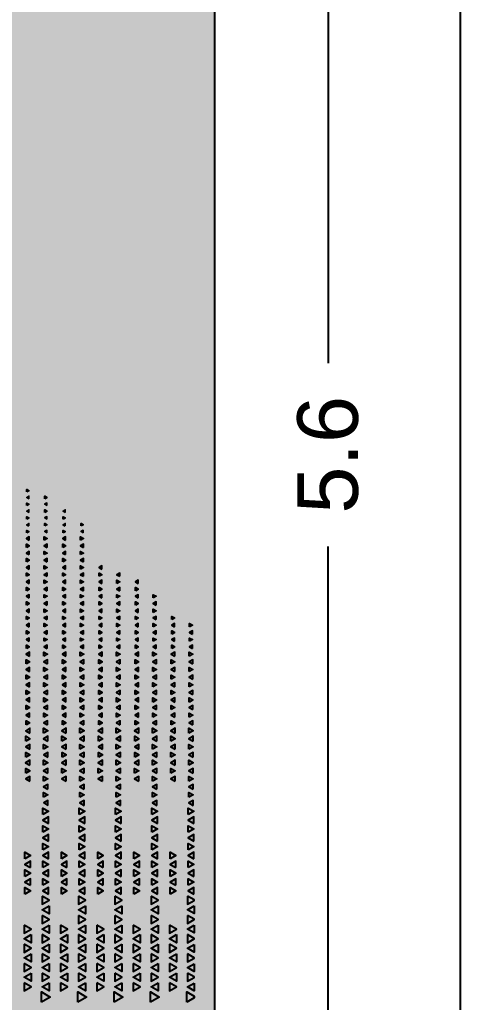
# Model space of a CAD drawing. Header units: metres. Extents: x 6 to 601, y -20 to 118.
# Drawn here: x 54.734 to 55.824, y 92.207 to 94.638 of the extents above; entities that cross this region are included whole.
import ezdxf

# ---------------------------------------------------------------- set-up
doc = ezdxf.new("R2010")
doc.units = ezdxf.units.M
doc.header["$MEASUREMENT"] = 0
doc.layers.add('ProfileEdges', color=7, linetype='Continuous')
doc.styles.get("Standard").update_dxf_attribs({"font": 'arial.ttf'})
doc.dimstyles.get("Standard").update_dxf_attribs({"dimtxt": 0.18, "dimasz": 0.18, "dimexe": 0.18, "dimexo": 0.0625, "dimgap": 0.09, "dimtad": 0, "dimdec": 4, "dimzin": 0, "dimdsep": 46, "dimtxsty": 'Standard', "dimcen": 0.09, "dimadec": 0, "dimazin": 0, "dimtfac": 1, "dimtdec": 4, "dimtofl": 0, "dimtmove": 0, "dimatfit": 3, "dimfxl": 1, "dimtolj": 1, "dimtzin": 0, "dimarcsym": 0})

# ---------------------------------------------------------------- blocks, each defined once
blk = doc.blocks.new('*D1112')
at = {"color": 0, "lineweight": -2, "transparency": 16777216}
for p, q in [((55.2783, 96.7086), (55.6768, 96.7086)), ((55.4968, 96.6086), (55.4968, 93.788)), ((55.4968, 91.2078), (55.4968, 93.335)), ((55.2783, 91.1078), (55.6768, 91.1078))]:
    blk.add_line(p, q, dxfattribs=at)
at = {"color": 0, "transparency": 16777216}
for points in [[(55.4801, 96.6086), (55.5135, 96.6086), (55.4968, 96.7086)], [(55.4801, 91.2078), (55.5135, 91.2078), (55.4968, 91.1078)]]:
    blk.add_solid(points, dxfattribs=at)
at = {"layer": 'Defpoints', "color": 0, "transparency": 16777216}
for p in [(55.2158, 96.7086), (55.2158, 91.1078), (55.4968, 91.1078)]:
    blk.add_point(p, dxfattribs=at)
at = {"color": 0, "transparency": 16777216, "insert": (55.4968, 93.5615), "char_height": 0.15, "attachment_point": 5, "rotation": 90}
blk.add_mtext('\\A1;5.6', dxfattribs=at)

msp = doc.modelspace()

# ---------------------------------------------------------------- hatches: boundary and pattern name
at = {"lineweight": 0, "true_color": 0xcd6928, "transparency": 33554534}
h = msp.add_hatch(color=32, dxfattribs=at)
h.dxf.hatch_style = 1
h.paths.add_polyline_path([(55.2158, 96.7086), (53.2968, 96.7086, 0.143152), (52.2628, 93.83), (52.2628, 91.1085), (55.2158, 91.108)])

# ---------------------------------------------------------------- linework, layer by layer
for points in [[(54.7519, 93.4697), (54.7519, 93.4757), (54.7571, 93.4727), (54.7519, 93.4697)], [(54.7571, 93.4528), (54.7571, 93.4588), (54.7519, 93.4558), (54.7571, 93.4528)], [(54.7963, 93.4528), (54.7963, 93.4588), (54.8015, 93.4558), (54.7963, 93.4528)], [(54.7519, 93.436), (54.7519, 93.442), (54.7571, 93.439), (54.7519, 93.436)], [(54.7571, 93.4191), (54.7571, 93.4251), (54.7519, 93.4221), (54.7571, 93.4191)], [(54.8015, 93.436), (54.8015, 93.442), (54.7963, 93.439), (54.8015, 93.436)], [(54.7963, 93.4191), (54.7963, 93.4251), (54.8015, 93.4221), (54.7963, 93.4191)], [(54.8469, 93.4191), (54.8469, 93.4251), (54.8417, 93.4221), (54.8469, 93.4191)], [(54.7519, 93.4023), (54.7519, 93.4083), (54.7571, 93.4053), (54.7519, 93.4023)], [(54.8015, 93.4023), (54.8015, 93.4083), (54.7963, 93.4053), (54.8015, 93.4023)], [(54.8417, 93.4023), (54.8417, 93.4083), (54.8469, 93.4053), (54.8417, 93.4023)], [(54.7571, 93.3854), (54.7571, 93.3914), (54.7519, 93.3884), (54.7571, 93.3854)], [(54.7519, 93.3686), (54.7519, 93.3746), (54.7571, 93.3716), (54.7519, 93.3686)], [(54.7963, 93.3854), (54.7963, 93.3914), (54.8015, 93.3884), (54.7963, 93.3854)], [(54.8015, 93.3686), (54.8015, 93.3746), (54.7963, 93.3716), (54.8015, 93.3686)], [(54.8469, 93.3854), (54.8469, 93.3914), (54.8417, 93.3884), (54.8469, 93.3854)], [(54.8417, 93.3686), (54.8417, 93.3746), (54.8469, 93.3716), (54.8417, 93.3686)], [(54.8861, 93.3854), (54.8861, 93.3914), (54.8913, 93.3884), (54.8861, 93.3854)], [(54.8913, 93.3686), (54.8913, 93.3746), (54.8861, 93.3716), (54.8913, 93.3686)], [(54.7579, 93.3502), (54.7579, 93.3582), (54.751, 93.3542), (54.7579, 93.3502)], [(54.7954, 93.3502), (54.7954, 93.3582), (54.8023, 93.3542), (54.7954, 93.3502)], [(54.8478, 93.3502), (54.8478, 93.3582), (54.8408, 93.3542), (54.8478, 93.3502)], [(54.8852, 93.3502), (54.8852, 93.3582), (54.8921, 93.3542), (54.8852, 93.3502)], [(54.751, 93.3323), (54.751, 93.3403), (54.7579, 93.3363), (54.751, 93.3323)], [(54.7579, 93.3145), (54.7579, 93.3225), (54.751, 93.3185), (54.7579, 93.3145)], [(54.8023, 93.3323), (54.8023, 93.3403), (54.7954, 93.3363), (54.8023, 93.3323)], [(54.7954, 93.3145), (54.7954, 93.3225), (54.8023, 93.3185), (54.7954, 93.3145)], [(54.8408, 93.3323), (54.8408, 93.3403), (54.8478, 93.3363), (54.8408, 93.3323)], [(54.8478, 93.3145), (54.8478, 93.3225), (54.8408, 93.3185), (54.8478, 93.3145)], [(54.8921, 93.3323), (54.8921, 93.3403), (54.8852, 93.3363), (54.8921, 93.3323)], [(54.8852, 93.3145), (54.8852, 93.3225), (54.8921, 93.3185), (54.8852, 93.3145)], [(54.751, 93.2966), (54.751, 93.3046), (54.7579, 93.3006), (54.751, 93.2966)], [(54.8023, 93.2966), (54.8023, 93.3046), (54.7954, 93.3006), (54.8023, 93.2966)], [(54.8408, 93.2966), (54.8408, 93.3046), (54.8478, 93.3006), (54.8408, 93.2966)], [(54.8921, 93.2966), (54.8921, 93.3046), (54.8852, 93.3006), (54.8921, 93.2966)], [(54.7579, 93.2788), (54.7579, 93.2868), (54.751, 93.2828), (54.7579, 93.2788)], [(54.7954, 93.2788), (54.7954, 93.2868), (54.8023, 93.2828), (54.7954, 93.2788)], [(54.8478, 93.2788), (54.8478, 93.2868), (54.8408, 93.2828), (54.8478, 93.2788)], [(54.8852, 93.2788), (54.8852, 93.2868), (54.8921, 93.2828), (54.8852, 93.2788)], [(54.9376, 93.2788), (54.9376, 93.2868), (54.9306, 93.2828), (54.9376, 93.2788)], [(54.751, 93.2609), (54.751, 93.2689), (54.7579, 93.2649), (54.751, 93.2609)], [(54.7579, 93.2431), (54.7579, 93.2511), (54.751, 93.2471), (54.7579, 93.2431)], [(54.8023, 93.2609), (54.8023, 93.2689), (54.7954, 93.2649), (54.8023, 93.2609)], [(54.7954, 93.2431), (54.7954, 93.2511), (54.8023, 93.2471), (54.7954, 93.2431)], [(54.8408, 93.2609), (54.8408, 93.2689), (54.8478, 93.2649), (54.8408, 93.2609)], [(54.8478, 93.2431), (54.8478, 93.2511), (54.8408, 93.2471), (54.8478, 93.2431)], [(54.8921, 93.2609), (54.8921, 93.2689), (54.8852, 93.2649), (54.8921, 93.2609)], [(54.8852, 93.2431), (54.8852, 93.2511), (54.8921, 93.2471), (54.8852, 93.2431)], [(54.9306, 93.2609), (54.9306, 93.2689), (54.9376, 93.2649), (54.9306, 93.2609)], [(54.9376, 93.2431), (54.9376, 93.2511), (54.9306, 93.2471), (54.9376, 93.2431)], [(54.982, 93.2609), (54.982, 93.2689), (54.975, 93.2649), (54.982, 93.2609)], [(54.975, 93.2431), (54.975, 93.2511), (54.982, 93.2471), (54.975, 93.2431)], [(55.0274, 93.2431), (55.0274, 93.2511), (55.0205, 93.2471), (55.0274, 93.2431)], [(54.751, 93.2252), (54.751, 93.2332), (54.7579, 93.2292), (54.751, 93.2252)], [(54.8023, 93.2252), (54.8023, 93.2332), (54.7954, 93.2292), (54.8023, 93.2252)], [(54.8408, 93.2252), (54.8408, 93.2332), (54.8478, 93.2292), (54.8408, 93.2252)], [(54.8921, 93.2252), (54.8921, 93.2332), (54.8852, 93.2292), (54.8921, 93.2252)], [(54.9306, 93.2252), (54.9306, 93.2332), (54.9376, 93.2292), (54.9306, 93.2252)], [(54.982, 93.2252), (54.982, 93.2332), (54.975, 93.2292), (54.982, 93.2252)], [(55.0205, 93.2252), (55.0205, 93.2332), (55.0274, 93.2292), (55.0205, 93.2252)], [(54.7579, 93.2074), (54.7579, 93.2154), (54.751, 93.2114), (54.7579, 93.2074)], [(54.7954, 93.2074), (54.7954, 93.2154), (54.8023, 93.2114), (54.7954, 93.2074)], [(54.8478, 93.2074), (54.8478, 93.2154), (54.8408, 93.2114), (54.8478, 93.2074)], [(54.8852, 93.2074), (54.8852, 93.2154), (54.8921, 93.2114), (54.8852, 93.2074)], [(54.9376, 93.2074), (54.9376, 93.2154), (54.9306, 93.2114), (54.9376, 93.2074)], [(54.975, 93.2074), (54.975, 93.2154), (54.982, 93.2114), (54.975, 93.2074)], [(55.0274, 93.2074), (55.0274, 93.2154), (55.0205, 93.2114), (55.0274, 93.2074)], [(55.0648, 93.2074), (55.0648, 93.2154), (55.0718, 93.2114), (55.0648, 93.2074)], [(54.751, 93.1895), (54.751, 93.1975), (54.7579, 93.1935), (54.751, 93.1895)], [(54.7579, 93.1716), (54.7579, 93.1796), (54.751, 93.1756), (54.7579, 93.1716)], [(54.8023, 93.1895), (54.8023, 93.1975), (54.7954, 93.1935), (54.8023, 93.1895)], [(54.7954, 93.1716), (54.7954, 93.1796), (54.8023, 93.1756), (54.7954, 93.1716)], [(54.8408, 93.1895), (54.8408, 93.1975), (54.8478, 93.1935), (54.8408, 93.1895)], [(54.8478, 93.1716), (54.8478, 93.1796), (54.8408, 93.1756), (54.8478, 93.1716)], [(54.8921, 93.1895), (54.8921, 93.1975), (54.8852, 93.1935), (54.8921, 93.1895)], [(54.8852, 93.1716), (54.8852, 93.1796), (54.8921, 93.1756), (54.8852, 93.1716)], [(54.9306, 93.1895), (54.9306, 93.1975), (54.9376, 93.1935), (54.9306, 93.1895)], [(54.9376, 93.1716), (54.9376, 93.1796), (54.9306, 93.1756), (54.9376, 93.1716)], [(54.982, 93.1895), (54.982, 93.1975), (54.975, 93.1935), (54.982, 93.1895)], [(54.975, 93.1716), (54.975, 93.1796), (54.982, 93.1756), (54.975, 93.1716)], [(55.0205, 93.1895), (55.0205, 93.1975), (55.0274, 93.1935), (55.0205, 93.1895)], [(55.0274, 93.1716), (55.0274, 93.1796), (55.0205, 93.1756), (55.0274, 93.1716)], [(55.0718, 93.1895), (55.0718, 93.1975), (55.0648, 93.1935), (55.0718, 93.1895)], [(55.0648, 93.1716), (55.0648, 93.1796), (55.0718, 93.1756), (55.0648, 93.1716)], [(54.751, 93.1538), (54.751, 93.1618), (54.7579, 93.1578), (54.751, 93.1538)], [(54.8023, 93.1538), (54.8023, 93.1618), (54.7954, 93.1578), (54.8023, 93.1538)], [(54.8408, 93.1538), (54.8408, 93.1618), (54.8478, 93.1578), (54.8408, 93.1538)], [(54.8921, 93.1538), (54.8921, 93.1618), (54.8852, 93.1578), (54.8921, 93.1538)], [(54.9306, 93.1538), (54.9306, 93.1618), (54.9376, 93.1578), (54.9306, 93.1538)], [(54.982, 93.1538), (54.982, 93.1618), (54.975, 93.1578), (54.982, 93.1538)], [(55.0205, 93.1538), (55.0205, 93.1618), (55.0274, 93.1578), (55.0205, 93.1538)], [(55.0718, 93.1538), (55.0718, 93.1618), (55.0648, 93.1578), (55.0718, 93.1538)], [(55.1103, 93.1538), (55.1103, 93.1618), (55.1172, 93.1578), (55.1103, 93.1538)], [(54.7579, 93.1359), (54.7579, 93.1439), (54.751, 93.1399), (54.7579, 93.1359)], [(54.7954, 93.1359), (54.7954, 93.1439), (54.8023, 93.1399), (54.7954, 93.1359)], [(54.8478, 93.1359), (54.8478, 93.1439), (54.8408, 93.1399), (54.8478, 93.1359)], [(54.8852, 93.1359), (54.8852, 93.1439), (54.8921, 93.1399), (54.8852, 93.1359)], [(54.9376, 93.1359), (54.9376, 93.1439), (54.9306, 93.1399), (54.9376, 93.1359)], [(54.975, 93.1359), (54.975, 93.1439), (54.982, 93.1399), (54.975, 93.1359)], [(55.0274, 93.1359), (55.0274, 93.1439), (55.0205, 93.1399), (55.0274, 93.1359)], [(55.0648, 93.1359), (55.0648, 93.1439), (55.0718, 93.1399), (55.0648, 93.1359)], [(55.1172, 93.1359), (55.1172, 93.1439), (55.1103, 93.1399), (55.1172, 93.1359)], [(55.1547, 93.1359), (55.1547, 93.1439), (55.1616, 93.1399), (55.1547, 93.1359)], [(54.751, 93.1181), (54.751, 93.1261), (54.7579, 93.1221), (54.751, 93.1181)], [(54.7579, 93.1002), (54.7579, 93.1082), (54.751, 93.1042), (54.7579, 93.1002)], [(54.8023, 93.1181), (54.8023, 93.1261), (54.7954, 93.1221), (54.8023, 93.1181)], [(54.7954, 93.1002), (54.7954, 93.1082), (54.8023, 93.1042), (54.7954, 93.1002)], [(54.8408, 93.1181), (54.8408, 93.1261), (54.8478, 93.1221), (54.8408, 93.1181)], [(54.8478, 93.1002), (54.8478, 93.1082), (54.8408, 93.1042), (54.8478, 93.1002)], [(54.8921, 93.1181), (54.8921, 93.1261), (54.8852, 93.1221), (54.8921, 93.1181)], [(54.8852, 93.1002), (54.8852, 93.1082), (54.8921, 93.1042), (54.8852, 93.1002)], [(54.9306, 93.1181), (54.9306, 93.1261), (54.9376, 93.1221), (54.9306, 93.1181)], [(54.9376, 93.1002), (54.9376, 93.1082), (54.9306, 93.1042), (54.9376, 93.1002)], [(54.982, 93.1181), (54.982, 93.1261), (54.975, 93.1221), (54.982, 93.1181)], [(54.975, 93.1002), (54.975, 93.1082), (54.982, 93.1042), (54.975, 93.1002)], [(55.0205, 93.1181), (55.0205, 93.1261), (55.0274, 93.1221), (55.0205, 93.1181)], [(55.0274, 93.1002), (55.0274, 93.1082), (55.0205, 93.1042), (55.0274, 93.1002)], [(55.0718, 93.1181), (55.0718, 93.1261), (55.0648, 93.1221), (55.0718, 93.1181)], [(55.0648, 93.1002), (55.0648, 93.1082), (55.0718, 93.1042), (55.0648, 93.1002)], [(55.1103, 93.1181), (55.1103, 93.1261), (55.1172, 93.1221), (55.1103, 93.1181)], [(55.1172, 93.1002), (55.1172, 93.1082), (55.1103, 93.1042), (55.1172, 93.1002)], [(55.1616, 93.1181), (55.1616, 93.1261), (55.1547, 93.1221), (55.1616, 93.1181)], [(55.1547, 93.1002), (55.1547, 93.1082), (55.1616, 93.1042), (55.1547, 93.1002)], [(54.751, 93.0824), (54.751, 93.0904), (54.7579, 93.0864), (54.751, 93.0824)], [(54.8023, 93.0824), (54.8023, 93.0904), (54.7954, 93.0864), (54.8023, 93.0824)], [(54.8408, 93.0824), (54.8408, 93.0904), (54.8478, 93.0864), (54.8408, 93.0824)], [(54.8921, 93.0824), (54.8921, 93.0904), (54.8852, 93.0864), (54.8921, 93.0824)], [(54.9306, 93.0824), (54.9306, 93.0904), (54.9376, 93.0864), (54.9306, 93.0824)], [(54.982, 93.0824), (54.982, 93.0904), (54.975, 93.0864), (54.982, 93.0824)], [(55.0205, 93.0824), (55.0205, 93.0904), (55.0274, 93.0864), (55.0205, 93.0824)], [(55.0718, 93.0824), (55.0718, 93.0904), (55.0648, 93.0864), (55.0718, 93.0824)], [(55.1103, 93.0824), (55.1103, 93.0904), (55.1172, 93.0864), (55.1103, 93.0824)], [(55.1616, 93.0824), (55.1616, 93.0904), (55.1547, 93.0864), (55.1616, 93.0824)], [(54.7588, 93.063), (54.7588, 93.073), (54.7501, 93.068), (54.7588, 93.063)], [(54.7945, 93.063), (54.7945, 93.073), (54.8032, 93.068), (54.7945, 93.063)], [(54.8486, 93.063), (54.8486, 93.073), (54.84, 93.068), (54.8486, 93.063)], [(54.8843, 93.063), (54.8843, 93.073), (54.893, 93.068), (54.8843, 93.063)], [(54.9384, 93.063), (54.9384, 93.073), (54.9298, 93.068), (54.9384, 93.063)], [(54.9742, 93.063), (54.9742, 93.073), (54.9828, 93.068), (54.9742, 93.063)], [(55.0283, 93.063), (55.0283, 93.073), (55.0196, 93.068), (55.0283, 93.063)], [(55.064, 93.063), (55.064, 93.073), (55.0726, 93.068), (55.064, 93.063)], [(55.1181, 93.063), (55.1181, 93.073), (55.1094, 93.068), (55.1181, 93.063)], [(55.1538, 93.063), (55.1538, 93.073), (55.1625, 93.068), (55.1538, 93.063)], [(54.7501, 93.0441), (54.7501, 93.0541), (54.7588, 93.0491), (54.7501, 93.0441)], [(54.7588, 93.0253), (54.7588, 93.0353), (54.7501, 93.0303), (54.7588, 93.0253)], [(54.8032, 93.0441), (54.8032, 93.0541), (54.7945, 93.0491), (54.8032, 93.0441)], [(54.7945, 93.0253), (54.7945, 93.0353), (54.8032, 93.0303), (54.7945, 93.0253)], [(54.84, 93.0441), (54.84, 93.0541), (54.8486, 93.0491), (54.84, 93.0441)], [(54.8486, 93.0253), (54.8486, 93.0353), (54.84, 93.0303), (54.8486, 93.0253)], [(54.893, 93.0441), (54.893, 93.0541), (54.8843, 93.0491), (54.893, 93.0441)], [(54.8843, 93.0253), (54.8843, 93.0353), (54.893, 93.0303), (54.8843, 93.0253)], [(54.9298, 93.0441), (54.9298, 93.0541), (54.9384, 93.0491), (54.9298, 93.0441)], [(54.9384, 93.0253), (54.9384, 93.0353), (54.9298, 93.0303), (54.9384, 93.0253)], [(54.9828, 93.0441), (54.9828, 93.0541), (54.9742, 93.0491), (54.9828, 93.0441)], [(54.9742, 93.0253), (54.9742, 93.0353), (54.9828, 93.0303), (54.9742, 93.0253)], [(55.0196, 93.0441), (55.0196, 93.0541), (55.0283, 93.0491), (55.0196, 93.0441)], [(55.0283, 93.0253), (55.0283, 93.0353), (55.0196, 93.0303), (55.0283, 93.0253)], [(55.0726, 93.0441), (55.0726, 93.0541), (55.064, 93.0491), (55.0726, 93.0441)], [(55.064, 93.0253), (55.064, 93.0353), (55.0726, 93.0303), (55.064, 93.0253)], [(55.1094, 93.0441), (55.1094, 93.0541), (55.1181, 93.0491), (55.1094, 93.0441)], [(55.1181, 93.0253), (55.1181, 93.0353), (55.1094, 93.0303), (55.1181, 93.0253)], [(55.1625, 93.0441), (55.1625, 93.0541), (55.1538, 93.0491), (55.1625, 93.0441)], [(55.1538, 93.0253), (55.1538, 93.0353), (55.1625, 93.0303), (55.1538, 93.0253)], [(54.7501, 93.0064), (54.7501, 93.0164), (54.7588, 93.0114), (54.7501, 93.0064)], [(54.8032, 93.0064), (54.8032, 93.0164), (54.7945, 93.0114), (54.8032, 93.0064)], [(54.84, 93.0064), (54.84, 93.0164), (54.8486, 93.0114), (54.84, 93.0064)], [(54.893, 93.0064), (54.893, 93.0164), (54.8843, 93.0114), (54.893, 93.0064)], [(54.9298, 93.0064), (54.9298, 93.0164), (54.9384, 93.0114), (54.9298, 93.0064)], [(54.9828, 93.0064), (54.9828, 93.0164), (54.9742, 93.0114), (54.9828, 93.0064)], [(55.0196, 93.0064), (55.0196, 93.0164), (55.0283, 93.0114), (55.0196, 93.0064)], [(55.0726, 93.0064), (55.0726, 93.0164), (55.064, 93.0114), (55.0726, 93.0064)], [(55.1094, 93.0064), (55.1094, 93.0164), (55.1181, 93.0114), (55.1094, 93.0064)], [(55.1625, 93.0064), (55.1625, 93.0164), (55.1538, 93.0114), (55.1625, 93.0064)], [(54.7588, 92.9876), (54.7588, 92.9976), (54.7501, 92.9926), (54.7588, 92.9876)], [(54.7945, 92.9876), (54.7945, 92.9976), (54.8032, 92.9926), (54.7945, 92.9876)], [(54.8486, 92.9876), (54.8486, 92.9976), (54.84, 92.9926), (54.8486, 92.9876)], [(54.8843, 92.9876), (54.8843, 92.9976), (54.893, 92.9926), (54.8843, 92.9876)], [(54.9384, 92.9876), (54.9384, 92.9976), (54.9298, 92.9926), (54.9384, 92.9876)], [(54.9742, 92.9876), (54.9742, 92.9976), (54.9828, 92.9926), (54.9742, 92.9876)], [(55.0283, 92.9876), (55.0283, 92.9976), (55.0196, 92.9926), (55.0283, 92.9876)], [(55.064, 92.9876), (55.064, 92.9976), (55.0726, 92.9926), (55.064, 92.9876)], [(55.1181, 92.9876), (55.1181, 92.9976), (55.1094, 92.9926), (55.1181, 92.9876)], [(55.1538, 92.9876), (55.1538, 92.9976), (55.1625, 92.9926), (55.1538, 92.9876)], [(54.7501, 92.9687), (54.7501, 92.9787), (54.7588, 92.9737), (54.7501, 92.9687)], [(54.7588, 92.9499), (54.7588, 92.9599), (54.7501, 92.9549), (54.7588, 92.9499)], [(54.8032, 92.9687), (54.8032, 92.9787), (54.7945, 92.9737), (54.8032, 92.9687)], [(54.7945, 92.9499), (54.7945, 92.9599), (54.8032, 92.9549), (54.7945, 92.9499)], [(54.84, 92.9687), (54.84, 92.9787), (54.8486, 92.9737), (54.84, 92.9687)], [(54.8486, 92.9499), (54.8486, 92.9599), (54.84, 92.9549), (54.8486, 92.9499)], [(54.893, 92.9687), (54.893, 92.9787), (54.8843, 92.9737), (54.893, 92.9687)], [(54.8843, 92.9499), (54.8843, 92.9599), (54.893, 92.9549), (54.8843, 92.9499)], [(54.9298, 92.9687), (54.9298, 92.9787), (54.9384, 92.9737), (54.9298, 92.9687)], [(54.9384, 92.9499), (54.9384, 92.9599), (54.9298, 92.9549), (54.9384, 92.9499)], [(54.9828, 92.9687), (54.9828, 92.9787), (54.9742, 92.9737), (54.9828, 92.9687)], [(54.9742, 92.9499), (54.9742, 92.9599), (54.9828, 92.9549), (54.9742, 92.9499)], [(55.0196, 92.9687), (55.0196, 92.9787), (55.0283, 92.9737), (55.0196, 92.9687)], [(55.0283, 92.9499), (55.0283, 92.9599), (55.0196, 92.9549), (55.0283, 92.9499)], [(55.0726, 92.9687), (55.0726, 92.9787), (55.064, 92.9737), (55.0726, 92.9687)], [(55.064, 92.9499), (55.064, 92.9599), (55.0726, 92.9549), (55.064, 92.9499)], [(55.1094, 92.9687), (55.1094, 92.9787), (55.1181, 92.9737), (55.1094, 92.9687)], [(55.1181, 92.9499), (55.1181, 92.9599), (55.1094, 92.9549), (55.1181, 92.9499)], [(55.1625, 92.9687), (55.1625, 92.9787), (55.1538, 92.9737), (55.1625, 92.9687)], [(55.1538, 92.9499), (55.1538, 92.9599), (55.1625, 92.9549), (55.1538, 92.9499)], [(54.7501, 92.931), (54.7501, 92.941), (54.7588, 92.936), (54.7501, 92.931)], [(54.8032, 92.931), (54.8032, 92.941), (54.7945, 92.936), (54.8032, 92.931)], [(54.84, 92.931), (54.84, 92.941), (54.8486, 92.936), (54.84, 92.931)], [(54.893, 92.931), (54.893, 92.941), (54.8843, 92.936), (54.893, 92.931)], [(54.9298, 92.931), (54.9298, 92.941), (54.9384, 92.936), (54.9298, 92.931)], [(54.9828, 92.931), (54.9828, 92.941), (54.9742, 92.936), (54.9828, 92.931)], [(55.0196, 92.931), (55.0196, 92.941), (55.0283, 92.936), (55.0196, 92.931)], [(55.0726, 92.931), (55.0726, 92.941), (55.064, 92.936), (55.0726, 92.931)], [(55.1094, 92.931), (55.1094, 92.941), (55.1181, 92.936), (55.1094, 92.931)], [(55.1625, 92.931), (55.1625, 92.941), (55.1538, 92.936), (55.1625, 92.931)], [(54.7588, 92.9121), (54.7588, 92.9221), (54.7501, 92.9171), (54.7588, 92.9121)], [(54.7945, 92.9121), (54.7945, 92.9221), (54.8032, 92.9171), (54.7945, 92.9121)], [(54.8486, 92.9121), (54.8486, 92.9221), (54.84, 92.9171), (54.8486, 92.9121)], [(54.8843, 92.9121), (54.8843, 92.9221), (54.893, 92.9171), (54.8843, 92.9121)], [(54.9384, 92.9121), (54.9384, 92.9221), (54.9298, 92.9171), (54.9384, 92.9121)], [(54.9742, 92.9121), (54.9742, 92.9221), (54.9828, 92.9171), (54.9742, 92.9121)], [(55.0283, 92.9121), (55.0283, 92.9221), (55.0196, 92.9171), (55.0283, 92.9121)], [(55.064, 92.9121), (55.064, 92.9221), (55.0726, 92.9171), (55.064, 92.9121)], [(55.1181, 92.9121), (55.1181, 92.9221), (55.1094, 92.9171), (55.1181, 92.9121)], [(55.1538, 92.9121), (55.1538, 92.9221), (55.1625, 92.9171), (55.1538, 92.9121)], [(54.7597, 92.8729), (54.7597, 92.8849), (54.7493, 92.8789), (54.7597, 92.8729)], [(54.7501, 92.8933), (54.7501, 92.9033), (54.7588, 92.8983), (54.7501, 92.8933)], [(54.7937, 92.8729), (54.7937, 92.8849), (54.8041, 92.8789), (54.7937, 92.8729)], [(54.8032, 92.8933), (54.8032, 92.9033), (54.7945, 92.8983), (54.8032, 92.8933)], [(54.8495, 92.8729), (54.8495, 92.8849), (54.8391, 92.8789), (54.8495, 92.8729)], [(54.84, 92.8933), (54.84, 92.9033), (54.8486, 92.8983), (54.84, 92.8933)], [(54.8835, 92.8729), (54.8835, 92.8849), (54.8939, 92.8789), (54.8835, 92.8729)], [(54.893, 92.8933), (54.893, 92.9033), (54.8843, 92.8983), (54.893, 92.8933)], [(54.9393, 92.8729), (54.9393, 92.8849), (54.9289, 92.8789), (54.9393, 92.8729)], [(54.9298, 92.8933), (54.9298, 92.9033), (54.9384, 92.8983), (54.9298, 92.8933)], [(54.9733, 92.8729), (54.9733, 92.8849), (54.9837, 92.8789), (54.9733, 92.8729)], [(54.9828, 92.8933), (54.9828, 92.9033), (54.9742, 92.8983), (54.9828, 92.8933)], [(55.0291, 92.8729), (55.0291, 92.8849), (55.0187, 92.8789), (55.0291, 92.8729)], [(55.0196, 92.8933), (55.0196, 92.9033), (55.0283, 92.8983), (55.0196, 92.8933)], [(55.0631, 92.8729), (55.0631, 92.8849), (55.0735, 92.8789), (55.0631, 92.8729)], [(55.0726, 92.8933), (55.0726, 92.9033), (55.064, 92.8983), (55.0726, 92.8933)], [(55.1189, 92.8729), (55.1189, 92.8849), (55.1085, 92.8789), (55.1189, 92.8729)], [(55.1094, 92.8933), (55.1094, 92.9033), (55.1181, 92.8983), (55.1094, 92.8933)], [(55.1529, 92.8729), (55.1529, 92.8849), (55.1633, 92.8789), (55.1529, 92.8729)], [(55.1625, 92.8933), (55.1625, 92.9033), (55.1538, 92.8983), (55.1625, 92.8933)], [(54.7493, 92.8531), (54.7493, 92.8651), (54.7597, 92.8591), (54.7493, 92.8531)], [(54.8041, 92.8531), (54.8041, 92.8651), (54.7937, 92.8591), (54.8041, 92.8531)], [(54.8391, 92.8531), (54.8391, 92.8651), (54.8495, 92.8591), (54.8391, 92.8531)], [(54.8939, 92.8531), (54.8939, 92.8651), (54.8835, 92.8591), (54.8939, 92.8531)], [(54.929, 92.8531), (54.929, 92.8651), (54.9394, 92.8591), (54.929, 92.8531)], [(54.9837, 92.8531), (54.9837, 92.8651), (54.9733, 92.8591), (54.9837, 92.8531)], [(55.0188, 92.8531), (55.0188, 92.8651), (55.0292, 92.8591), (55.0188, 92.8531)], [(55.0736, 92.8531), (55.0736, 92.8651), (55.0632, 92.8591), (55.0736, 92.8531)], [(55.1086, 92.8531), (55.1086, 92.8651), (55.119, 92.8591), (55.1086, 92.8531)], [(55.1634, 92.8531), (55.1634, 92.8651), (55.153, 92.8591), (55.1634, 92.8531)], [(54.7597, 92.8332), (54.7597, 92.8452), (54.7493, 92.8392), (54.7597, 92.8332)], [(54.7937, 92.8332), (54.7937, 92.8452), (54.8041, 92.8392), (54.7937, 92.8332)], [(54.8495, 92.8332), (54.8495, 92.8452), (54.8391, 92.8392), (54.8495, 92.8332)], [(54.8835, 92.8332), (54.8835, 92.8452), (54.8939, 92.8392), (54.8835, 92.8332)], [(54.9394, 92.8332), (54.9394, 92.8452), (54.929, 92.8392), (54.9394, 92.8332)], [(54.9733, 92.8332), (54.9733, 92.8452), (54.9837, 92.8392), (54.9733, 92.8332)], [(55.0292, 92.8332), (55.0292, 92.8452), (55.0188, 92.8392), (55.0292, 92.8332)], [(55.0632, 92.8332), (55.0632, 92.8452), (55.0736, 92.8392), (55.0632, 92.8332)], [(55.119, 92.8332), (55.119, 92.8452), (55.1086, 92.8392), (55.119, 92.8332)], [(55.153, 92.8332), (55.153, 92.8452), (55.1634, 92.8392), (55.153, 92.8332)], [(54.7494, 92.8133), (54.7494, 92.8253), (54.7598, 92.8193), (54.7494, 92.8133)], [(54.8041, 92.8133), (54.8041, 92.8253), (54.7938, 92.8193), (54.8041, 92.8133)], [(54.8392, 92.8133), (54.8392, 92.8253), (54.8496, 92.8193), (54.8392, 92.8133)], [(54.894, 92.8133), (54.894, 92.8253), (54.8836, 92.8193), (54.894, 92.8133)], [(54.929, 92.8133), (54.929, 92.8253), (54.9394, 92.8193), (54.929, 92.8133)], [(54.9838, 92.8133), (54.9838, 92.8253), (54.9734, 92.8193), (54.9838, 92.8133)], [(55.0188, 92.8133), (55.0188, 92.8253), (55.0292, 92.8193), (55.0188, 92.8133)], [(55.0736, 92.8133), (55.0736, 92.8253), (55.0632, 92.8193), (55.0736, 92.8133)], [(55.1086, 92.8133), (55.1086, 92.8253), (55.119, 92.8193), (55.1086, 92.8133)], [(55.1634, 92.8133), (55.1634, 92.8253), (55.153, 92.8193), (55.1634, 92.8133)], [(54.7596, 92.7937), (54.7596, 92.8057), (54.7492, 92.7997), (54.7596, 92.7937)], [(54.7936, 92.7937), (54.7936, 92.8057), (54.804, 92.7997), (54.7936, 92.7937)], [(54.8494, 92.7937), (54.8494, 92.8057), (54.839, 92.7997), (54.8494, 92.7937)], [(54.8834, 92.7937), (54.8834, 92.8057), (54.8938, 92.7997), (54.8834, 92.7937)], [(54.9393, 92.7937), (54.9393, 92.8057), (54.9289, 92.7997), (54.9393, 92.7937)], [(54.9732, 92.7937), (54.9732, 92.8057), (54.9836, 92.7997), (54.9732, 92.7937)], [(55.0291, 92.7937), (55.0291, 92.8057), (55.0187, 92.7997), (55.0291, 92.7937)], [(55.0631, 92.7937), (55.0631, 92.8057), (55.0735, 92.7997), (55.0631, 92.7937)], [(55.1189, 92.7937), (55.1189, 92.8057), (55.1085, 92.7997), (55.1189, 92.7937)], [(55.1529, 92.7937), (55.1529, 92.8057), (55.1633, 92.7997), (55.1529, 92.7937)], [(54.7493, 92.7738), (54.7493, 92.7858), (54.7597, 92.7798), (54.7493, 92.7738)], [(54.7597, 92.754), (54.7597, 92.766), (54.7493, 92.76), (54.7597, 92.754)], [(54.8041, 92.7738), (54.8041, 92.7858), (54.7937, 92.7798), (54.8041, 92.7738)], [(54.7937, 92.754), (54.7937, 92.766), (54.8041, 92.76), (54.7937, 92.754)], [(54.8391, 92.7738), (54.8391, 92.7858), (54.8495, 92.7798), (54.8391, 92.7738)], [(54.8495, 92.754), (54.8495, 92.766), (54.8391, 92.76), (54.8495, 92.754)], [(54.8939, 92.7738), (54.8939, 92.7858), (54.8835, 92.7798), (54.8939, 92.7738)], [(54.8835, 92.754), (54.8835, 92.766), (54.8939, 92.76), (54.8835, 92.754)], [(54.9289, 92.7738), (54.9289, 92.7858), (54.9393, 92.7798), (54.9289, 92.7738)], [(54.9393, 92.754), (54.9393, 92.766), (54.9289, 92.76), (54.9393, 92.754)], [(54.9837, 92.7738), (54.9837, 92.7858), (54.9733, 92.7798), (54.9837, 92.7738)], [(54.9733, 92.754), (54.9733, 92.766), (54.9837, 92.76), (54.9733, 92.754)], [(55.0187, 92.7738), (55.0187, 92.7858), (55.0291, 92.7798), (55.0187, 92.7738)], [(55.0291, 92.754), (55.0291, 92.766), (55.0187, 92.76), (55.0291, 92.754)], [(55.0735, 92.7738), (55.0735, 92.7858), (55.0631, 92.7798), (55.0735, 92.7738)], [(55.0631, 92.754), (55.0631, 92.766), (55.0735, 92.76), (55.0631, 92.754)], [(55.1085, 92.7738), (55.1085, 92.7858), (55.1189, 92.7798), (55.1085, 92.7738)], [(55.1189, 92.754), (55.1189, 92.766), (55.1085, 92.76), (55.1189, 92.754)], [(55.1633, 92.7738), (55.1633, 92.7858), (55.1529, 92.7798), (55.1633, 92.7738)], [(55.1529, 92.754), (55.1529, 92.766), (55.1633, 92.76), (55.1529, 92.754)], [(54.8041, 92.7341), (54.8041, 92.7461), (54.7937, 92.7401), (54.8041, 92.7341)], [(54.8939, 92.7341), (54.8939, 92.7461), (54.8835, 92.7401), (54.8939, 92.7341)], [(54.9837, 92.7341), (54.9837, 92.7461), (54.9733, 92.7401), (54.9837, 92.7341)], [(55.0736, 92.7341), (55.0736, 92.7461), (55.0632, 92.7401), (55.0736, 92.7341)], [(55.1634, 92.7341), (55.1634, 92.7461), (55.153, 92.7401), (55.1634, 92.7341)], [(54.7937, 92.7142), (54.7937, 92.7262), (54.8041, 92.7202), (54.7937, 92.7142)], [(54.8835, 92.7142), (54.8835, 92.7262), (54.8939, 92.7202), (54.8835, 92.7142)], [(54.9733, 92.7142), (54.9733, 92.7262), (54.9837, 92.7202), (54.9733, 92.7142)], [(55.0632, 92.7142), (55.0632, 92.7262), (55.0736, 92.7202), (55.0632, 92.7142)], [(55.153, 92.7142), (55.153, 92.7262), (55.1634, 92.7202), (55.153, 92.7142)], [(54.8041, 92.6943), (54.8041, 92.7063), (54.7938, 92.7003), (54.8041, 92.6943)], [(54.894, 92.6943), (54.894, 92.7063), (54.8836, 92.7003), (54.894, 92.6943)], [(54.9838, 92.6943), (54.9838, 92.7063), (54.9734, 92.7003), (54.9838, 92.6943)], [(55.0736, 92.6943), (55.0736, 92.7063), (55.0632, 92.7003), (55.0736, 92.6943)], [(55.1634, 92.6943), (55.1634, 92.7063), (55.153, 92.7003), (55.1634, 92.6943)], [(54.792, 92.6715), (54.792, 92.6875), (54.8059, 92.6795), (54.792, 92.6715)], [(54.8818, 92.6715), (54.8818, 92.6875), (54.8957, 92.6795), (54.8818, 92.6715)], [(54.9717, 92.6715), (54.9717, 92.6875), (54.9855, 92.6795), (54.9717, 92.6715)], [(55.0615, 92.6715), (55.0615, 92.6875), (55.0753, 92.6795), (55.0615, 92.6715)], [(55.1513, 92.6715), (55.1513, 92.6875), (55.1651, 92.6795), (55.1513, 92.6715)], [(54.8059, 92.6496), (54.8059, 92.6656), (54.792, 92.6576), (54.8059, 92.6496)], [(54.792, 92.6278), (54.792, 92.6438), (54.8059, 92.6358), (54.792, 92.6278)], [(54.8957, 92.6496), (54.8957, 92.6656), (54.8818, 92.6576), (54.8957, 92.6496)], [(54.8818, 92.6278), (54.8818, 92.6438), (54.8957, 92.6358), (54.8818, 92.6278)], [(54.9855, 92.6496), (54.9855, 92.6656), (54.9717, 92.6576), (54.9855, 92.6496)], [(54.9717, 92.6278), (54.9717, 92.6438), (54.9855, 92.6358), (54.9717, 92.6278)], [(55.0753, 92.6496), (55.0753, 92.6656), (55.0615, 92.6576), (55.0753, 92.6496)], [(55.0615, 92.6278), (55.0615, 92.6438), (55.0753, 92.6358), (55.0615, 92.6278)], [(55.1651, 92.6496), (55.1651, 92.6656), (55.1513, 92.6576), (55.1651, 92.6496)], [(55.1513, 92.6278), (55.1513, 92.6438), (55.1651, 92.6358), (55.1513, 92.6278)], [(54.8059, 92.6059), (54.8059, 92.6219), (54.792, 92.6139), (54.8059, 92.6059)], [(54.8957, 92.6059), (54.8957, 92.6219), (54.8818, 92.6139), (54.8957, 92.6059)], [(54.9855, 92.6059), (54.9855, 92.6219), (54.9717, 92.6139), (54.9855, 92.6059)], [(55.0753, 92.6059), (55.0753, 92.6219), (55.0615, 92.6139), (55.0753, 92.6059)], [(55.1651, 92.6059), (55.1651, 92.6219), (55.1513, 92.6139), (55.1651, 92.6059)], [(54.792, 92.5841), (54.792, 92.6001), (54.8059, 92.5921), (54.792, 92.5841)], [(54.8818, 92.5841), (54.8818, 92.6001), (54.8957, 92.5921), (54.8818, 92.5841)], [(54.9717, 92.5841), (54.9717, 92.6001), (54.9855, 92.5921), (54.9717, 92.5841)], [(55.0615, 92.5841), (55.0615, 92.6001), (55.0753, 92.5921), (55.0615, 92.5841)], [(55.1513, 92.5841), (55.1513, 92.6001), (55.1651, 92.5921), (55.1513, 92.5841)], [(54.7476, 92.5622), (54.7476, 92.5782), (54.7615, 92.5702), (54.7476, 92.5622)], [(54.8059, 92.5622), (54.8059, 92.5782), (54.792, 92.5702), (54.8059, 92.5622)], [(54.8375, 92.5622), (54.8375, 92.5782), (54.8513, 92.5702), (54.8375, 92.5622)], [(54.8957, 92.5622), (54.8957, 92.5782), (54.8818, 92.5702), (54.8957, 92.5622)], [(54.9273, 92.5622), (54.9273, 92.5782), (54.9411, 92.5702), (54.9273, 92.5622)], [(54.9855, 92.5622), (54.9855, 92.5782), (54.9717, 92.5702), (54.9855, 92.5622)], [(55.0171, 92.5622), (55.0171, 92.5782), (55.0309, 92.5702), (55.0171, 92.5622)], [(55.0753, 92.5622), (55.0753, 92.5782), (55.0615, 92.5702), (55.0753, 92.5622)], [(55.1069, 92.5622), (55.1069, 92.5782), (55.1208, 92.5702), (55.1069, 92.5622)], [(55.1651, 92.5622), (55.1651, 92.5782), (55.1513, 92.5702), (55.1651, 92.5622)], [(54.7615, 92.5403), (54.7615, 92.5563), (54.7476, 92.5483), (54.7615, 92.5403)], [(54.792, 92.5403), (54.792, 92.5563), (54.8059, 92.5483), (54.792, 92.5403)], [(54.8513, 92.5403), (54.8513, 92.5563), (54.8375, 92.5483), (54.8513, 92.5403)], [(54.8818, 92.5403), (54.8818, 92.5563), (54.8957, 92.5483), (54.8818, 92.5403)], [(54.9411, 92.5403), (54.9411, 92.5563), (54.9273, 92.5483), (54.9411, 92.5403)], [(54.9717, 92.5403), (54.9717, 92.5563), (54.9855, 92.5483), (54.9717, 92.5403)], [(55.0309, 92.5403), (55.0309, 92.5563), (55.0171, 92.5483), (55.0309, 92.5403)], [(55.0615, 92.5403), (55.0615, 92.5563), (55.0753, 92.5483), (55.0615, 92.5403)], [(55.1208, 92.5403), (55.1208, 92.5563), (55.1069, 92.5483), (55.1208, 92.5403)], [(55.1513, 92.5403), (55.1513, 92.5563), (55.1651, 92.5483), (55.1513, 92.5403)], [(54.7476, 92.5185), (54.7476, 92.5345), (54.7615, 92.5265), (54.7476, 92.5185)], [(54.8059, 92.5185), (54.8059, 92.5345), (54.792, 92.5265), (54.8059, 92.5185)], [(54.8375, 92.5185), (54.8375, 92.5345), (54.8513, 92.5265), (54.8375, 92.5185)], [(54.8957, 92.5185), (54.8957, 92.5345), (54.8818, 92.5265), (54.8957, 92.5185)], [(54.9273, 92.5185), (54.9273, 92.5345), (54.9411, 92.5265), (54.9273, 92.5185)], [(54.9855, 92.5185), (54.9855, 92.5345), (54.9717, 92.5265), (54.9855, 92.5185)], [(55.0171, 92.5185), (55.0171, 92.5345), (55.0309, 92.5265), (55.0171, 92.5185)], [(55.0753, 92.5185), (55.0753, 92.5345), (55.0615, 92.5265), (55.0753, 92.5185)], [(55.1069, 92.5185), (55.1069, 92.5345), (55.1208, 92.5265), (55.1069, 92.5185)], [(55.1651, 92.5185), (55.1651, 92.5345), (55.1513, 92.5265), (55.1651, 92.5185)], [(54.7615, 92.4966), (54.7615, 92.5126), (54.7476, 92.5046), (54.7615, 92.4966)], [(54.792, 92.4966), (54.792, 92.5126), (54.8059, 92.5046), (54.792, 92.4966)], [(54.8513, 92.4966), (54.8513, 92.5126), (54.8375, 92.5046), (54.8513, 92.4966)], [(54.8818, 92.4966), (54.8818, 92.5126), (54.8957, 92.5046), (54.8818, 92.4966)], [(54.9411, 92.4966), (54.9411, 92.5126), (54.9273, 92.5046), (54.9411, 92.4966)], [(54.9717, 92.4966), (54.9717, 92.5126), (54.9855, 92.5046), (54.9717, 92.4966)], [(55.0309, 92.4966), (55.0309, 92.5126), (55.0171, 92.5046), (55.0309, 92.4966)], [(55.0615, 92.4966), (55.0615, 92.5126), (55.0753, 92.5046), (55.0615, 92.4966)], [(55.1208, 92.4966), (55.1208, 92.5126), (55.1069, 92.5046), (55.1208, 92.4966)], [(55.1513, 92.4966), (55.1513, 92.5126), (55.1651, 92.5046), (55.1513, 92.4966)], [(54.7476, 92.4748), (54.7476, 92.4908), (54.7615, 92.4828), (54.7476, 92.4748)], [(54.8059, 92.4748), (54.8059, 92.4908), (54.792, 92.4828), (54.8059, 92.4748)], [(54.8375, 92.4748), (54.8375, 92.4908), (54.8513, 92.4828), (54.8375, 92.4748)], [(54.8957, 92.4748), (54.8957, 92.4908), (54.8818, 92.4828), (54.8957, 92.4748)], [(54.9273, 92.4748), (54.9273, 92.4908), (54.9411, 92.4828), (54.9273, 92.4748)], [(54.9855, 92.4748), (54.9855, 92.4908), (54.9717, 92.4828), (54.9855, 92.4748)], [(55.0171, 92.4748), (55.0171, 92.4908), (55.0309, 92.4828), (55.0171, 92.4748)], [(55.0753, 92.4748), (55.0753, 92.4908), (55.0615, 92.4828), (55.0753, 92.4748)], [(55.1069, 92.4748), (55.1069, 92.4908), (55.1208, 92.4828), (55.1069, 92.4748)], [(55.1651, 92.4748), (55.1651, 92.4908), (55.1513, 92.4828), (55.1651, 92.4748)], [(54.7903, 92.4699), (54.7903, 92.4499), (54.8076, 92.4599), (54.7903, 92.4699)], [(54.8801, 92.4699), (54.8801, 92.4499), (54.8974, 92.4599), (54.8801, 92.4699)], [(54.9699, 92.4699), (54.9699, 92.4499), (54.9872, 92.4599), (54.9699, 92.4699)], [(55.0597, 92.4699), (55.0597, 92.4499), (55.0771, 92.4599), (55.0597, 92.4699)], [(55.1496, 92.4699), (55.1496, 92.4499), (55.1658, 92.4593), (55.1658, 92.4605), (55.1496, 92.4699)], [(54.8076, 92.4461), (54.8076, 92.4261), (54.7903, 92.4361), (54.8076, 92.4461)], [(54.8974, 92.4461), (54.8974, 92.4261), (54.8801, 92.4361), (54.8974, 92.4461)], [(54.9872, 92.4461), (54.9872, 92.4261), (54.9699, 92.4361), (54.9872, 92.4461)], [(55.0771, 92.4461), (55.0771, 92.4261), (55.0597, 92.4361), (55.0771, 92.4461)], [(55.1658, 92.4454), (55.1658, 92.4267), (55.1496, 92.4361), (55.1658, 92.4454)], [(54.7903, 92.4222), (54.7903, 92.4022), (54.8076, 92.4122), (54.7903, 92.4222)], [(54.8801, 92.4222), (54.8801, 92.4022), (54.8974, 92.4122), (54.8801, 92.4222)], [(54.9699, 92.4222), (54.9699, 92.4022), (54.9872, 92.4122), (54.9699, 92.4222)], [(55.0597, 92.4222), (55.0597, 92.4022), (55.0771, 92.4122), (55.0597, 92.4222)], [(55.1496, 92.4222), (55.1496, 92.4022), (55.1658, 92.4116), (55.1658, 92.4128), (55.1496, 92.4222)], [(54.7459, 92.3983), (54.7459, 92.3783), (54.7632, 92.3883), (54.7459, 92.3983)], [(54.7632, 92.3745), (54.7632, 92.3545), (54.7459, 92.3645), (54.7632, 92.3745)], [(54.8076, 92.3983), (54.8076, 92.3783), (54.7903, 92.3883), (54.8076, 92.3983)], [(54.7903, 92.3745), (54.7903, 92.3545), (54.8076, 92.3645), (54.7903, 92.3745)], [(54.8357, 92.3983), (54.8357, 92.3783), (54.853, 92.3883), (54.8357, 92.3983)], [(54.853, 92.3745), (54.853, 92.3545), (54.8357, 92.3645), (54.853, 92.3745)], [(54.8974, 92.3983), (54.8974, 92.3783), (54.8801, 92.3883), (54.8974, 92.3983)], [(54.8801, 92.3745), (54.8801, 92.3545), (54.8974, 92.3645), (54.8801, 92.3745)], [(54.9255, 92.3983), (54.9255, 92.3783), (54.9429, 92.3883), (54.9255, 92.3983)], [(54.9429, 92.3745), (54.9429, 92.3545), (54.9255, 92.3645), (54.9429, 92.3745)], [(54.9872, 92.3983), (54.9872, 92.3783), (54.9699, 92.3883), (54.9872, 92.3983)], [(54.9699, 92.3745), (54.9699, 92.3545), (54.9872, 92.3645), (54.9699, 92.3745)], [(55.0154, 92.3983), (55.0154, 92.3783), (55.0327, 92.3883), (55.0154, 92.3983)], [(55.0327, 92.3745), (55.0327, 92.3545), (55.0154, 92.3645), (55.0327, 92.3745)], [(55.0771, 92.3983), (55.0771, 92.3783), (55.0597, 92.3883), (55.0771, 92.3983)], [(55.0597, 92.3745), (55.0597, 92.3545), (55.0771, 92.3645), (55.0597, 92.3745)], [(55.1052, 92.3983), (55.1052, 92.3783), (55.1225, 92.3883), (55.1052, 92.3983)], [(55.1225, 92.3745), (55.1225, 92.3545), (55.1052, 92.3645), (55.1225, 92.3745)], [(55.1658, 92.3977), (55.1658, 92.379), (55.1496, 92.3883), (55.1658, 92.3977)], [(55.1496, 92.3745), (55.1496, 92.3545), (55.1658, 92.3639), (55.1658, 92.3651), (55.1496, 92.3745)], [(54.7459, 92.3506), (54.7459, 92.3306), (54.7632, 92.3406), (54.7459, 92.3506)], [(54.8076, 92.3506), (54.8076, 92.3306), (54.7903, 92.3406), (54.8076, 92.3506)], [(54.8357, 92.3506), (54.8357, 92.3306), (54.853, 92.3406), (54.8357, 92.3506)], [(54.8974, 92.3506), (54.8974, 92.3306), (54.8801, 92.3406), (54.8974, 92.3506)], [(54.9255, 92.3506), (54.9255, 92.3306), (54.9429, 92.3406), (54.9255, 92.3506)], [(54.9872, 92.3506), (54.9872, 92.3306), (54.9699, 92.3406), (54.9872, 92.3506)], [(55.0154, 92.3506), (55.0154, 92.3306), (55.0327, 92.3406), (55.0154, 92.3506)], [(55.0771, 92.3506), (55.0771, 92.3306), (55.0597, 92.3406), (55.0771, 92.3506)], [(55.1052, 92.3506), (55.1052, 92.3306), (55.1225, 92.3406), (55.1052, 92.3506)], [(55.1658, 92.35), (55.1658, 92.3312), (55.1496, 92.3406), (55.1658, 92.35)], [(54.7632, 92.3268), (54.7632, 92.3068), (54.7459, 92.3168), (54.7632, 92.3268)], [(54.7903, 92.3268), (54.7903, 92.3068), (54.8076, 92.3168), (54.7903, 92.3268)], [(54.853, 92.3268), (54.853, 92.3068), (54.8357, 92.3168), (54.853, 92.3268)], [(54.8801, 92.3268), (54.8801, 92.3068), (54.8974, 92.3168), (54.8801, 92.3268)], [(54.9429, 92.3268), (54.9429, 92.3068), (54.9255, 92.3168), (54.9429, 92.3268)], [(54.9699, 92.3268), (54.9699, 92.3068), (54.9872, 92.3168), (54.9699, 92.3268)], [(55.0327, 92.3268), (55.0327, 92.3068), (55.0154, 92.3168), (55.0327, 92.3268)], [(55.0597, 92.3268), (55.0597, 92.3068), (55.0771, 92.3168), (55.0597, 92.3268)], [(55.1225, 92.3268), (55.1225, 92.3068), (55.1052, 92.3168), (55.1225, 92.3268)], [(55.1496, 92.3268), (55.1496, 92.3068), (55.1658, 92.3162), (55.1658, 92.3174), (55.1496, 92.3268)], [(54.7459, 92.3029), (54.7459, 92.2829), (54.7632, 92.2929), (54.7459, 92.3029)], [(54.8076, 92.3029), (54.8076, 92.2829), (54.7903, 92.2929), (54.8076, 92.3029)], [(54.8357, 92.3029), (54.8357, 92.2829), (54.853, 92.2929), (54.8357, 92.3029)], [(54.8974, 92.3029), (54.8974, 92.2829), (54.8801, 92.2929), (54.8974, 92.3029)], [(54.9255, 92.3029), (54.9255, 92.2829), (54.9429, 92.2929), (54.9255, 92.3029)], [(54.9872, 92.3029), (54.9872, 92.2829), (54.9699, 92.2929), (54.9872, 92.3029)], [(55.0154, 92.3029), (55.0154, 92.2829), (55.0327, 92.2929), (55.0154, 92.3029)], [(55.0771, 92.3029), (55.0771, 92.2829), (55.0597, 92.2929), (55.0771, 92.3029)], [(55.1052, 92.3029), (55.1052, 92.2829), (55.1225, 92.2929), (55.1052, 92.3029)], [(55.1658, 92.3023), (55.1658, 92.2835), (55.1496, 92.2929), (55.1658, 92.3023)], [(54.7632, 92.2791), (54.7632, 92.2591), (54.7459, 92.2691), (54.7632, 92.2791)], [(54.7903, 92.2791), (54.7903, 92.2591), (54.8076, 92.2691), (54.7903, 92.2791)], [(54.853, 92.2791), (54.853, 92.2591), (54.8357, 92.2691), (54.853, 92.2791)], [(54.8801, 92.2791), (54.8801, 92.2591), (54.8974, 92.2691), (54.8801, 92.2791)], [(54.9429, 92.2791), (54.9429, 92.2591), (54.9255, 92.2691), (54.9429, 92.2791)], [(54.9699, 92.2791), (54.9699, 92.2591), (54.9872, 92.2691), (54.9699, 92.2791)], [(55.0327, 92.2791), (55.0327, 92.2591), (55.0154, 92.2691), (55.0327, 92.2791)], [(55.0597, 92.2791), (55.0597, 92.2591), (55.0771, 92.2691), (55.0597, 92.2791)], [(55.1225, 92.2791), (55.1225, 92.2591), (55.1052, 92.2691), (55.1225, 92.2791)], [(55.1496, 92.2791), (55.1496, 92.2591), (55.1658, 92.2685), (55.1658, 92.2697), (55.1496, 92.2791)], [(54.7459, 92.2552), (54.7459, 92.2352), (54.7632, 92.2452), (54.7459, 92.2552)], [(54.8076, 92.2552), (54.8076, 92.2352), (54.7903, 92.2452), (54.8076, 92.2552)], [(54.8357, 92.2552), (54.8357, 92.2352), (54.853, 92.2452), (54.8357, 92.2552)], [(54.8974, 92.2552), (54.8974, 92.2352), (54.8801, 92.2452), (54.8974, 92.2552)], [(54.9255, 92.2552), (54.9255, 92.2352), (54.9429, 92.2452), (54.9255, 92.2552)], [(54.9872, 92.2552), (54.9872, 92.2352), (54.9699, 92.2452), (54.9872, 92.2552)], [(55.0154, 92.2552), (55.0154, 92.2352), (55.0327, 92.2452), (55.0154, 92.2552)], [(55.0771, 92.2552), (55.0771, 92.2352), (55.0597, 92.2452), (55.0771, 92.2552)], [(55.1052, 92.2552), (55.1052, 92.2352), (55.1225, 92.2452), (55.1052, 92.2552)], [(55.1658, 92.2546), (55.1658, 92.2358), (55.1496, 92.2452), (55.1658, 92.2546)], [(54.7881, 92.2076), (54.7881, 92.2326), (54.8098, 92.2201), (54.7881, 92.2076)], [(54.8779, 92.2076), (54.8779, 92.2326), (54.8996, 92.2201), (54.8779, 92.2076)], [(54.9678, 92.2076), (54.9678, 92.2326), (54.9894, 92.2201), (54.9678, 92.2076)], [(55.0576, 92.2076), (55.0576, 92.2326), (55.0792, 92.2201), (55.0576, 92.2076)], [(55.1474, 92.2076), (55.1474, 92.2326), (55.1658, 92.222), (55.1658, 92.2182), (55.1474, 92.2076)]]:
    msp.add_lwpolyline(points)
at = {"layer": 'Defpoints'}
msp.add_lwpolyline([(55.824, 90.2355), (55.824, 99.0402), (51.5507, 99.0402), (51.5507, 90.2355)], close=True, dxfattribs=at)
at = {"layer": 'ProfileEdges', "color": 32, "true_color": 0xcd6928}
msp.add_lwpolyline([(53.2968, 96.7086), (55.2158, 96.7086), (55.2158, 91.1078)], dxfattribs=at)

# ---------------------------------------------------------------- dimensions: what is measured, and where the dimension line sits
at = {"color": 251, "true_color": 0x636466}
dim = msp.add_linear_dim(base=(55.4968, 91.1078), p1=(55.2158, 96.7086), p2=(55.2158, 91.1078), angle=270, dimstyle='Standard', override={"dimtxt": 0.15, "dimasz": 0.1, "dimdec": 1, "dimtdec": 1}, dxfattribs=at)
dim.commit()
dim.dimension.update_dxf_attribs({"geometry": '*D1112', "text_midpoint": (55.4968, 93.5615), "dimtype": 161})

doc.saveas('drawing.dxf')
